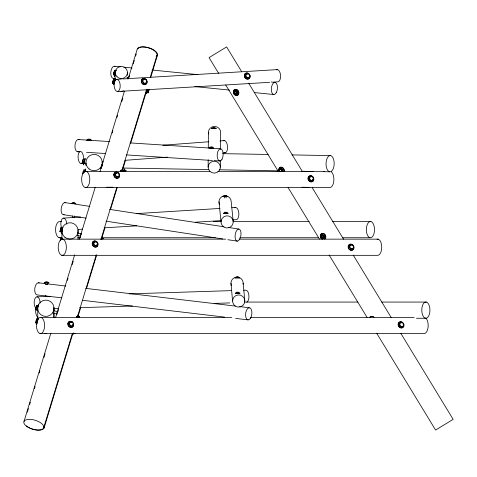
<?xml version="1.0" encoding="UTF-8"?>
<svg xmlns="http://www.w3.org/2000/svg" width="477" height="477" viewBox="0 0 477 477"><rect width="100%" height="100%" fill="white"/><g stroke="black" fill="none" stroke-linecap="round" stroke-linejoin="round"><path stroke-width="0.72" d="M102.185 164.368L101.798 166.849M208.121 167.135L208.187 159.747M208.282 147.924L208.407 132.409M220.35 167.141L220.404 160.487M220.493 149.408L220.636 132.415A6.112 5.962 0.5 0 0 213.726 126.5A6.112 5.962 0.5 0 0 208.616 133.954M114.969 81.066L115.249 72.498M127.264 78.926L127.311 77.495M127.383 75.354L127.472 72.498M74.144 217.411L74.215 215.962M80.559 236.193L81.203 233.986M100.939 239.09L100.909 239.007M121.426 171.613L121.754 170.372L121.11 171.529L121.361 170.593M76.737 317.479L77.077 316.704L76.892 317.521M77.387 316.937L77.149 317.318M77.626 317.42L77.96 316.018L79.444 316.418L79.224 317.61M77.697 317.354L77.596 317.485M77.888 317.217L77.59 317.432M114.784 73.995L114.879 74.12M121.742 170.48L121.713 170.17L121.51 170.492M121.832 171.35L122.023 170.253L121.754 170.778M122.327 170.486L121.987 171.386M122.672 170.724L122.613 171.279M122.983 170.808L122.607 171.553M123.149 170.748L122.923 171.356M123.603 170.975L123.233 171.44M148.15 91.697L148.168 92.001L148.508 90.737M148.896 89.628C146.904 97.099 150.213 84.673 148.335 91.566M38.667 305.125L38.72 304.642L38.554 304.976M101.905 165.382L102.084 165.114L101.404 167.147M121.158 171.529L121.283 170.927M77.739 317.211L77.96 316.018M125.713 171.571L125.94 170.378L124.449 169.979L124.08 170.981L125.57 171.38L125.94 170.378M147.602 89.169L146.791 92.556L148.031 92.884L148.985 89.688M148.031 92.884L148.365 91.19M83.713 162.621L83.797 162.21M83.773 162.639L83.863 161.93M114.802 74.179L114.981 73.178L114.957 73.494M113.902 82.396L113.866 82.7L113.955 82.408M77.656 317.217L77.709 316.901L77.459 317.402M77.852 317.396L77.852 317.056L77.846 317.39M77.906 317.569L78.007 317.098M121.826 170.557L121.772 170.426M122.482 170.522L122.219 171.482M122.756 170.808L122.696 171.076M122.792 170.945L122.804 170.492L122.529 170.981M122.947 170.987L123.108 170.539L122.762 171.595M123.221 170.933L123.078 171.398M123.167 171.35L123.269 170.611L123.06 170.909M123.376 170.969L123.418 170.623L123.251 171.064M123.567 170.814L123.46 171.231M146.493 91.405L146.683 90.874M146.624 91.441L146.755 90.594M148.24 91.155L148.174 91.852L148.842 89.497M148.729 89.771L148.657 89.503M148.311 91.56L148.353 91.673M148.86 89.807L148.872 89.473M62.582 227.928C63.089 224.649 60.329 234.839 61.42 232.263M115.774 71.073C116.823 65.838 112.453 82.235 115.011 74.072M114.891 79.474C115.398 76.195 112.638 86.391 113.729 83.809M73.291 333.029L73.136 334.037L73.458 333.25M73.583 333.107L73.422 334.115L73.744 333.322M101.977 238.417L102.138 237.409L101.625 238.81M102.287 238.5L102.448 237.492L101.935 238.894M84.614 161.023C84.834 159.36 83.511 165.042 84.465 161.608M85.091 171.529L85.174 170.993L85.031 171.38M114.707 80.959L114.802 80.446L114.492 81.352M77.512 317.551L77.524 317.199M77.811 317.259L77.972 317.014M122.434 171.094L122.488 170.378L122.285 170.7M122.851 171.112L122.947 170.647L122.684 171.607M146.272 91.137L146.367 90.493M146.403 91.173L146.683 90.254M146.791 91.274L146.88 90.63M146.922 91.31L147.071 90.976M147.089 90.982L147.047 91.345L147.417 89.998M148.144 91.351L148.401 90.344M148.234 91.286L148.21 91.656L147.011 91.363M148.681 90.01L148.842 89.39M148.806 90.04L148.896 89.503L148.514 90.946M38.1 306.222C39.203 301.041 35.918 312.483 37.093 309.901M36.967 322.661L36.657 324.324L36.985 323.537M84.59 160.183C85.705 154.673 82.092 168.023 83.773 163.253M85.091 170.694L85.401 169.031L84.459 171.941L83.177 171.637L82.795 173.7L83.159 172.471M77.495 316.71L77.805 315.047L77.083 317.169M123.984 170.671L124.294 169.007L123.477 171.434M124.294 170.754L124.604 169.091L123.883 171.213M37.057 309.561L35.614 309.09L36.634 305.286L38.077 305.763L36.634 305.286M36.246 307.355L36.717 305.399M37.993 305.65L36.973 309.454L35.614 309.09M35.614 322.756L36.634 318.952L37.892 319.286L36.956 323.203L35.614 322.756L36.872 323.09M36.246 321.021L36.634 318.952M61.39 231.929L59.941 231.452L60.412 229.497L60.961 227.654L62.409 228.125L60.961 227.654M61.044 227.762L60.024 231.566M62.326 228.018L61.306 231.816L59.941 231.452M60.722 240.032L60.949 238.619L60.394 240.462M82.104 163.051L83.123 159.252L84.483 159.61L83.553 163.522L82.104 163.051L83.463 163.414M82.897 160.666L83.123 159.252M114.957 73.84L114.587 75.074L113.347 74.656L114.367 70.852L115.607 71.27L114.367 70.852M113.985 72.915L114.45 70.96M112.489 83.064L113.705 83.475L112.489 83.064L112.954 81.108L113.508 79.26L114.724 79.677L113.508 79.26M114.587 75.074L115.523 71.162M113.592 79.373L112.572 83.177M113.621 83.368L114.641 79.564M146.206 90.839L146.278 90.523M146.427 90.803L146.63 90.248M146.594 90.94L146.833 90.29M146.85 91.012L147.089 90.362M146.982 91.041L147.22 90.391M147.107 91.077L147.143 90.696M148.108 91.25L148.252 90.666M148.269 91.387L148.305 91.006M148.609 90.284L148.77 89.467M148.741 90.32L148.77 89.938M84.715 161.023C86.868 151.436 81.275 172.549 84.507 161.822M85.192 171.529L85.687 169.108L84.751 172.018M114.814 80.959L114.999 80.202M77.62 317.551L78.115 315.124L77.292 317.551M147.131 90.934L147.578 89.819L147.429 90.123M115.297 73.261L115.142 74.191M114.408 81.662L114.176 82.783L114.48 81.853M146.797 90.66L146.982 89.968M146.928 90.696L146.958 90.326M147.184 90.761L147.387 89.795M147.315 90.254L147.405 89.915M147.315 90.797L147.345 90.427M147.387 90.284L147.536 89.944M147.399 90.767L147.476 90.463M147.5 90.314L147.578 90.01M147.441 90.833L147.608 90.499M147.572 90.326L147.661 89.98M147.572 90.863L147.661 90.523M148.091 91.006L148.269 90.308L148.12 90.636M148.347 91.071L148.466 90.397M148.609 90.6L148.699 90.254M37.778 307.552L37.075 310.771L37.588 309.37M37.158 321.903L37.367 321.104M62.111 229.914L61.408 233.14L62.129 231.011M147.304 91.006L147.596 89.909M120.896 171.464L121.253 170.277M120.961 171.487L121.367 170.152M121.271 171.571L121.367 171.225M121.516 171.625L121.856 170.688M121.581 171.654L121.677 171.309M146.755 90.278L146.85 89.932M147.017 90.35L147.107 89.998M147.143 90.386L147.238 90.034M147.22 90.606L147.369 90.07M147.351 90.636L147.494 90.105M147.482 90.672L147.626 90.141M147.631 90.35L147.387 91M148.436 90.725L148.532 90.38M114.385 82.545L114.605 81.758M147.154 89.33L146.23 93.343L146.743 91.942M147.411 89.402L146.493 93.409L147.005 92.007M102.179 165.286L100.939 168.476L101.607 167.522M120.902 171.1L120.997 170.772M121.134 171.195L121.408 170.319M121.307 170.855L121.158 171.535L121.546 170.605M121.444 171.279L121.713 170.176L121.468 170.349M121.754 171.362L121.772 170.975M121.909 171.404L122.219 170.498M122.064 171.446L122.237 171.1M122.297 171.47L122.643 170.42L122.374 171.523M122.529 171.565L122.547 171.183M122.917 171.637L123.012 171.309M148.323 90.863L148.073 91.495M148.293 91.244L148.383 90.916M148.419 91.274L148.448 90.898M37.999 306.765L38.398 305.429M37.582 320.317L37.981 318.982M115.684 71.532L114.552 76.266L115.064 74.865M128.772 77.018C127.854 79.856 130.382 74.579 129.076 76.147M35.697 309.197L36.061 307.969M82.187 163.164L82.742 161.315M35.697 322.863L36.061 321.635M83.177 171.637L83.725 169.788L84.989 170.122L84.435 171.97M113.431 74.764L113.8 73.536M84.167 161.047L84.31 160.594M114.891 73.911L114.736 74.269M76.517 317.348L76.678 316.835M76.672 317.39L76.892 316.728M120.908 170.826L121.08 170.486M121.373 170.945L121.522 170.194M121.838 171.07L121.927 170.462M122.148 171.154L122.321 170.814M123.388 171.482L123.477 170.879M123.561 171.535L123.632 170.921M123.632 171.476L123.787 170.957M23.999 421.471L50.854 333.167M55.618 317.503L74.674 254.831M79.438 239.168L95.251 187.181M100.015 171.511L124.485 91.041M128.17 78.938L137.263 49.024A10.351 4.657 16.9 0 1 150.219 48.427A10.351 4.657 16.9 0 1 156.086 56.507M27.308 412.17L28.393 408.604M29.693 404.335L30.343 402.2M34.457 388.666L35.107 386.531M39.221 373.002L39.871 370.862M43.985 357.333L45.071 353.773M57.848 311.755L58.498 309.621M67.376 280.422L68.026 278.288M72.14 264.753L73.219 261.193M112.202 133.011L112.852 130.877M116.966 117.342L117.616 115.207M121.73 101.679L122.816 98.119M133.208 63.936L134.293 60.37M135.593 56.101L136.243 53.961M43.64 427.952A10.351 4.657 16.9 0 0 30.528 419.372A10.351 4.657 16.9 0 0 27.29 426.814A10.351 4.657 16.9 0 0 43.64 427.952L72.444 333.238M77.644 316.144L96.265 254.903M101.029 239.233L116.841 187.246M121.82 170.867L146.511 89.688M150.189 77.578L156.903 55.505M44.069 428.048L72.874 333.334M78.073 316.239L80.673 307.695M86.516 288.466L96.694 254.998M101.458 239.329L104.928 227.934M110.557 209.421L117.27 187.348M122.249 170.969L125.499 160.284M130.698 143.195L146.94 89.783M150.619 77.673L157.332 55.6M62.541 228.405L62.725 227.791M62.105 239.257L62.296 238.649M120.925 170.444L121.057 170.068M120.979 170.569L121.158 170.259M121.444 170.694L121.623 170.384M122.219 170.897L122.392 170.587M122.374 170.939L122.529 170.581M148.419 91.477L148.305 91.805M122.994 171.106L123.167 170.796M76.97 317.271L77.232 316.746L76.672 317.467M77.28 317.348L77.423 316.966M77.381 317.265L77.512 316.889M115.869 70.924L116.138 70.197M113.985 83.88L113.663 84.667L115.249 78.604M142.265 81.633L142.951 79.677L145.479 79.26L146.803 81.108L146.117 83.064L143.589 83.475L142.265 81.633L142.784 81.328L143.47 79.373M114.796 175.256L115.482 173.3L118.069 172.853L119.387 174.701L118.701 176.657L116.12 177.098L114.796 175.256L115.374 174.916L116.06 172.96M93.188 244.081L93.874 242.125L96.455 241.684L97.779 243.526L97.093 245.482L94.506 245.929L93.188 244.081L93.76 243.747L94.446 241.791M68.849 324.42L69.535 322.464L72.122 322.017L73.446 323.865L72.76 325.821L70.173 326.262L68.849 324.42L69.427 324.08L70.113 322.124M96.515 245.822L97.201 243.866M72.182 326.155L72.868 324.199M245.291 76.105L245.977 74.15L248.517 73.732L249.835 75.575L249.149 77.53L246.615 77.948L245.291 76.105L245.822 75.795L246.508 73.84M309.007 178.857L309.692 176.901L312.256 176.466L313.58 178.315L312.894 180.27L310.33 180.7L309.007 178.857L309.561 178.535L310.247 176.579M312.34 180.592L312.793 179.286M349.14 247.277L349.826 245.321L352.42 244.868L353.737 246.716L353.052 248.672L350.458 249.125L349.14 247.277L349.724 246.937L350.41 244.981M399.124 324.915L399.809 322.959L402.403 322.506L403.721 324.354L403.035 326.31L400.441 326.757L399.124 324.915L399.708 324.569L400.394 322.613M56.888 313.598L56.727 313.979L57.478 311.678M101.923 239.388L102.287 238.381L103.777 238.78M79.444 316.418L79.081 317.42L77.59 317.02M76.773 316.853L76.582 317.438L77.083 316.74M62.881 227.338L63.053 227.147M320.86 234.451L321.659 233.635M279.611 167.826L280.5 167.266L282.301 167.445M233.563 91.614L235.793 90.284L237.57 91.477L237.79 93.671L236.234 94.673L235.56 95.006L233.784 93.814L233.563 91.614L235.793 90.284M235.56 95.006L237.79 93.671M279.105 171.684L278.884 169.484L281.186 168.119L282.962 169.311L283.183 171.505M281.186 168.119L278.884 169.484M324.742 237.701L322.422 239.078L320.645 237.886L320.425 235.692L322.744 234.314L324.521 235.507L324.742 237.701L323.185 238.703M322.744 234.314L320.425 235.692M144.96 79.564L145.479 79.26M146.284 81.412L146.803 81.108M143.589 83.475L146.117 83.064M248.517 73.732L245.977 74.15M249.31 75.885L249.835 75.575M246.615 77.948L249.149 77.53M118.815 175.035L119.387 174.701M116.12 177.098L118.701 176.657M96.455 241.684L93.874 242.125M94.506 245.929L97.093 245.482M311.702 176.788L312.256 176.466M313.025 178.636L313.58 178.315M310.33 180.7L312.894 180.27M71.544 322.351L72.122 322.017M70.173 326.262L72.76 325.821M353.153 247.056L353.737 246.716M350.458 249.125L353.052 248.672M401.819 322.846L402.403 322.506M403.137 324.694L403.721 324.354M400.441 326.757L403.035 326.31M235.119 90.612L236.896 91.805L237.57 91.477M280.434 168.482L282.211 169.675L282.962 169.311M321.981 234.69L323.758 235.882L324.521 235.507M113.007 187.211L106.604 187.228M162.83 145.223L208.843 141.758M219.975 140.924L224.423 140.59M81.173 163.623L86.367 163.235M101.953 162.061L103.437 161.947M124.956 160.332L167.26 157.142M222.92 152.956L225.144 152.789M309.567 187.372L302.03 187.24M63.542 218.096L80.595 217.047M136.213 213.613L220.01 208.443M231.876 207.71L235.584 207.483M78.198 229.437L82.646 229.163M104.153 227.839L136.78 225.824M195.367 222.21L221.322 220.607M233.187 219.873L236.151 219.688A6.112 2.999 86.5 0 0 238.81 212.796A6.112 2.999 86.5 0 0 234.815 207.686M116.865 79.319L121.325 79.051M122.81 78.961L277.244 69.612M117.42 91.53A6.112 3.053 86.5 0 0 119.655 82.372A6.112 3.053 86.5 0 0 114.361 82.372A6.112 3.053 86.5 0 0 117.42 91.53L269.63 82.318M274.084 82.05L277.799 81.823A6.112 3.053 86.5 0 0 280.512 74.925A6.112 3.053 86.5 0 0 276.463 69.821M115.482 173.3L116.823 173.223M349.826 245.321L351.161 245.25M36.997 296.813L50.371 296.384M129.148 293.88L231.703 290.618M243.592 290.237L245.822 290.171A6.112 2.981 88.2 0 1 248.905 295.49A6.112 2.981 88.2 0 1 246.883 302.185M53.633 308.512L58.093 308.369M79.647 307.683L132.409 306.007M214.155 303.408L229.765 302.913M211.567 128.432L216.236 128.432M211.567 128.677L216.236 128.677M86.784 139.999L91.453 139.999M86.784 140.244L91.453 140.244M209.009 147.852L213.678 147.852M209.009 148.097L213.678 148.097M86.206 171.35L209.755 171.35M217.941 171.35L324.372 171.35M85.21 187.533A8.151 4.078 90 0 0 89.461 176.257A8.151 4.078 90 0 0 82.455 174.534A8.151 4.078 90 0 0 85.21 187.533L329.327 187.533A8.151 4.078 -90 0 0 333.769 181.481A8.151 4.078 -90 0 0 331.354 171.881M222.908 196.441L227.577 196.441M222.908 196.685L227.577 196.685M71.18 203.423L75.849 203.423M71.18 203.667L75.849 203.667M223.469 213.106L228.137 213.106M223.469 213.35L228.137 213.35M61.616 221.549L60.132 221.549A8.151 4.078 -90 0 0 55.559 229.705A8.151 4.078 -90 0 0 60.197 237.713M213.302 221.549L220.738 221.549M233.378 221.549L309.215 221.549M332.266 221.549L370.933 221.549A8.151 4.078 -90 0 1 373.688 234.547A8.151 4.078 -90 0 1 366.682 232.824A8.151 4.078 -90 0 1 370.933 221.549M59.136 237.731L62.111 237.731M77.727 237.731L80.696 237.731M101.518 237.731L215.282 237.731M239.818 237.731L318.63 237.731M342.426 237.731L369.937 237.731M62.779 239.156A8.151 4.078 -90 0 1 65.534 252.154A8.151 4.078 -90 0 1 58.528 250.425A8.151 4.078 -90 0 1 62.779 239.156L225.681 239.156M239.066 239.156L378.166 239.156M61.783 255.332L377.17 255.332A8.151 4.078 -90 0 0 381.743 247.175A8.151 4.078 -90 0 0 377.104 239.174M235.072 277.733L239.74 277.733M235.072 277.978L239.74 277.978M44.206 282.76L48.875 282.76M44.206 283.004L48.875 283.004M45.625 284.435L47.432 284.435M45.78 284.513L47.289 284.513M235.28 293.051L239.949 293.051M235.28 293.295L239.949 293.295M244.767 302.066L357.893 302.066M381.707 302.066L426.36 302.066A8.151 4.078 -90 0 1 429.115 315.064A8.151 4.078 -90 0 1 422.109 313.341A8.151 4.078 -90 0 1 426.36 302.066M41.016 317.396A8.151 4.078 -90 0 1 43.771 330.394A8.151 4.078 -90 0 1 36.765 328.665A8.151 4.078 -90 0 1 41.016 317.396L231.691 317.396M250.312 317.396L414.173 317.396M416.433 318.248L425.365 318.248M40.02 333.572L423.6 333.572A8.151 4.078 -90 0 0 428.048 327.526A8.151 4.078 -90 0 0 425.627 317.926M222.759 153.648L268.175 154.47M292.002 154.906L330.722 155.609A8.151 4.072 -89 0 1 333.298 168.602A8.151 4.072 -89 0 1 326.316 166.878A8.151 4.072 -89 0 1 330.722 155.609M122.517 168.029L208.89 169.597M219.313 169.788L278.133 170.855M301.959 171.285L313.127 171.487M323.549 171.678L329.506 171.786M78.24 139.522L109.352 141.55M130.096 142.897L220.463 148.782M77.644 151.728L79.868 151.877M86.534 152.306L105.793 153.564M126.536 154.912L212.462 160.505M213.94 160.606L219.867 160.987M281.603 169.019L281.931 169.049M235.131 91.62L235.674 91.751M114.301 66.231L120.222 66.828M123.919 67.197L132.057 68.014M152.032 70.024L197.907 74.627M271.151 81.984L274.847 82.354M113.383 78.413L114.862 78.562M194.765 86.587L229.538 90.075M254.694 92.604L273.929 94.535M38.416 282.795L45.816 283.672M47.301 283.845L65.796 286.033M85.771 288.394L235.221 306.067M239.663 306.598L249.28 307.731M61.76 297.851L37.343 294.959A6.112 3.112 -83.3 0 1 34.851 288.072A6.112 3.112 -83.3 0 1 39.209 283.004M82.473 300.295L224.53 317.098M235.626 318.409L248.201 319.894M64.812 202.576L72.886 203.804M74.358 204.025L89.765 206.374M109.585 209.385L224.077 226.802M228.477 227.469L238.75 229.038M63.411 214.698L72.951 216.147M74.418 216.367L86.158 218.156M105.977 221.173L222.67 238.923M227.803 239.704L237.349 241.153M113.812 72.701L114.975 73.005M126.924 77.536L128.355 77.918M113.347 74.656L114.504 74.961M112.954 81.108L114.092 81.412M82.569 161.095L83.934 161.459M77.829 232.961L81.388 233.909M60.412 229.497L61.771 229.86M77.208 235.322L80.058 236.079M60.949 238.619L62.207 238.953M61.032 238.727L62.29 239.066M53.502 310.599L57.771 311.731M36.079 307.134L37.444 307.498M52.881 312.96L57.151 314.093M36.717 319.065L37.975 319.399M36.079 320.8L37.343 321.134M73.726 333.262L75.104 333.626M245.822 75.795L247.146 77.644M309.561 178.535L310.885 180.378M349.724 246.937L351.042 248.779M399.708 324.569L401.032 326.417M142.784 81.328L144.108 83.177M115.374 174.916L116.692 176.764M93.76 243.747L95.084 245.595M69.427 324.08L70.751 325.928M241.72 71.753L226.623 46.925L209.063 57.604L218.746 73.518M248.69 83.213L302.519 171.708M312.196 187.628L343.565 239.198M353.242 255.112L391.194 317.503M400.877 333.423L453.15 419.372L435.59 430.051L376.735 333.28M225.716 84.978L278.377 171.565M288.06 187.485L319.423 239.055M329.106 254.968L367.051 317.36M323.758 235.882L323.978 238.077M282.211 169.675L282.36 171.142M236.896 91.805L237.117 94.005M233.247 221.894A6.112 6.082 -5.8 0 0 224.071 216.641A6.112 6.082 -5.8 0 0 224.077 227.177A6.112 6.082 -5.8 0 0 233.247 221.894L231.208 201.819A6.112 6.082 -5.8 0 0 223.767 195.892A6.112 6.082 -5.8 0 0 219.557 204.412M218.979 201.837L221.018 221.912M243.181 283.195L244.802 300.987A6.112 6.094 -5.2 0 1 235.638 306.282A6.112 6.094 -5.2 0 1 235.626 295.722A6.112 6.094 -5.2 0 1 244.802 300.987M230.957 283.213L232.579 301.005M72.808 215.962L72.88 217.411M45.834 295.299L45.905 296.748M238.929 293.051L238.929 292.222L236.306 292.222L236.306 293.051M238.721 277.733L238.721 276.904L236.091 276.904L236.091 277.733M237.618 292.222L237.618 293.051M237.409 276.904L237.409 277.733M227.118 213.106L227.118 212.277L224.488 212.277L224.488 213.106M226.557 196.441L226.557 195.612L223.928 195.612L223.928 196.441M226.05 196.441L226.05 197.925M225.806 212.277L225.806 213.106M225.239 195.612L225.239 196.441M224.428 196.441L224.428 197.925M215.21 128.432L215.21 127.603L212.587 127.603L212.587 128.432M213.899 127.603L213.899 128.432M212.653 147.852L212.653 147.023L210.029 147.023L210.029 147.852M211.341 147.023L211.341 147.852M90.433 139.999L90.433 139.165L87.804 139.165L87.804 139.999M89.121 139.165L89.121 139.999M78.061 229.908L78.043 234.201M78.043 235.644L78.061 239.287M74.829 203.423L74.829 202.594L72.2 202.594L72.2 203.423M73.512 202.594L73.512 203.423M61.897 229.771L61.897 239.15M53.931 307.271L53.931 310.956M53.931 313.168L53.931 317.593M53.913 309.394A8.151 8.145 0 0 1 40.819 314.683A8.151 8.145 0 0 1 42.781 300.713A8.151 8.145 0 0 1 53.913 309.394L53.913 317.509M47.855 282.76L47.855 281.931L45.226 281.931L45.226 282.76M46.537 281.931L46.537 282.76M37.766 307.134L37.766 308.607M37.749 309.263L37.766 320.407M86.069 165.376A8.151 4.072 -89 0 1 85.228 163.14M38.071 317.718A8.151 4.078 90 0 1 35.823 307.105M46.835 333.31A8.151 8.145 0 0 1 44.707 333.292M44.26 426.837A10.351 4.657 16.9 0 1 30.379 428.251M29.789 427.976A10.351 4.657 16.9 0 1 26.432 425.854M142.063 46.949A10.351 4.657 16.9 0 1 154.202 50.27A10.351 4.657 16.9 0 1 156.474 56.584M137.758 48.976A10.351 4.657 16.9 0 1 141.359 47.026M231.047 284.274A6.112 6.094 -5.2 0 1 237.063 277.107A6.112 6.094 -5.2 0 1 243.091 284.256M231.53 285.789A6.112 6.094 -5.2 0 1 231.166 284.793M35.775 308.214A6.112 2.981 88.2 0 1 35.525 297.624A6.112 2.981 88.2 0 1 40.122 302.925M64.186 214.483A6.112 2.886 -81.4 0 1 61.199 208.658A6.112 2.886 -81.4 0 1 65.546 202.779M61.903 228.519A6.112 2.999 86.5 0 1 62.415 218.561A6.112 2.999 86.5 0 1 66.828 224.208M123.525 90.874A6.112 6.1 1.9 0 1 120.937 91.447M114.182 78.204A6.112 3.023 -84.3 0 1 110.807 72.325A6.112 3.023 -84.3 0 1 115.07 66.44M78.425 151.519A6.112 2.975 -86.3 0 1 74.961 145.634A6.112 2.975 -86.3 0 1 79.003 139.725M223.731 140.793A6.112 2.725 85.7 0 1 227.517 146.707A6.112 2.725 85.7 0 1 224.423 152.574M82.491 162.818A6.112 2.725 85.7 0 1 78.264 159.085A6.112 2.725 85.7 0 1 80.452 151.43A6.112 2.725 85.7 0 1 83.547 159.121M313.55 180.234A3.178 2.731 59.8 0 1 308.691 180.503A3.178 2.731 59.8 0 1 310.348 175.769M311.093 175.834A3.178 2.731 59.8 0 1 313.037 177.17M313.669 178.678A3.178 2.731 59.8 0 1 313.705 179.477M403.655 326.298A3.178 2.731 59.8 0 1 399.78 327.496A3.178 2.731 59.8 0 1 398.492 323.042A3.178 2.731 59.8 0 1 402.594 322.619M403.143 323.227A3.178 2.731 59.8 0 1 403.816 325.541M353.791 247.104A3.178 2.731 59.8 0 1 350.267 250.103A3.178 2.731 59.8 0 1 348.788 245.011A3.178 2.731 59.8 0 1 353.564 246.317M249.328 74.412A3.178 2.731 59.8 0 1 247.909 79.122A3.178 2.731 59.8 0 1 244.343 75.175A3.178 2.731 59.8 0 1 248.779 73.804M323.466 236.371A1.383 1.127 63.9 0 1 323.573 236.711M323.132 237.94A1.383 1.127 63.9 0 1 321.182 236.878A1.383 1.127 63.9 0 1 322.696 235.626M322.977 235.823A1.383 1.127 63.9 0 1 323.215 236.091M323.388 236.407A1.383 1.127 63.9 0 1 323.328 237.719M324.104 236.055A1.383 1.127 63.9 0 1 324.205 236.401M321.48 238.47A3.178 2.582 63.9 0 1 320.991 237.814M320.645 237.057A3.178 2.582 63.9 0 1 323.561 233.492A3.178 2.582 63.9 0 1 325.284 238.691M321.927 239.072A3.178 2.582 63.9 0 1 320.747 234.404A3.178 2.582 63.9 0 1 324.867 234.636A3.178 2.582 63.9 0 1 324.616 239.221M236.026 91.793A1.383 1.127 63.9 0 0 234.213 92.496A1.383 1.127 63.9 0 0 235.924 94.058A1.383 1.127 63.9 0 0 236.026 91.793A1.222 0.99 63.9 0 1 236.419 92.371M236.419 93.82A1.383 1.127 63.9 0 0 236.67 93.671A1.383 1.127 63.9 0 1 236.348 93.85M236.169 91.721A1.383 1.127 63.9 0 1 236.401 91.989M236.532 93.736A1.383 1.127 63.9 0 1 236.276 93.886M236.216 91.095A1.383 1.127 63.9 0 1 236.801 91.411M237.313 92.341A1.383 1.127 63.9 0 1 237.284 93.015M233.509 91.453A3.178 2.582 63.9 0 1 237.474 89.968A3.178 2.582 63.9 0 1 237.981 94.995A3.178 2.582 63.9 0 1 233.67 93.039M280.112 171.547A1.222 0.99 63.9 0 1 279.82 169.848A1.222 0.99 63.9 0 1 281.299 169.848A1.222 0.99 63.9 0 1 281.49 171.547M279.838 171.374A1.383 1.127 63.9 0 1 279.85 169.591A1.383 1.127 63.9 0 1 281.436 169.74A1.222 0.99 63.9 0 1 281.603 169.955M281.436 169.74A1.383 1.127 63.9 0 1 281.704 171.553M281.508 169.585A1.383 1.127 63.9 0 1 281.746 169.848M282.02 170.51A1.383 1.127 63.9 0 1 282.05 170.855M280.154 171.601A1.383 1.127 63.9 0 1 281.156 169.424M281.43 169.621A1.383 1.127 63.9 0 1 281.668 169.89M281.943 170.545A1.383 1.127 63.9 0 1 281.782 171.511M281.549 168.959A1.383 1.127 63.9 0 1 281.853 169.079M282.646 170.206A1.383 1.127 63.9 0 1 282.617 170.879M279.087 170.861A3.178 2.582 63.9 0 1 278.914 170.062M278.926 169.275A3.178 2.582 63.9 0 1 279.117 168.554M279.48 167.94A3.178 2.582 63.9 0 1 282.676 167.636A3.178 2.582 63.9 0 1 284.28 171.16M278.932 170.939A3.178 2.582 63.9 0 1 281.138 167.224A3.178 2.582 63.9 0 1 284.119 171.237M369.741 317.652A3.178 2.582 63.9 0 1 373.908 317.259M369.586 317.73A3.178 2.582 63.9 0 1 373.753 317.336M146.713 80.661A3.178 2.731 59.8 0 1 144.155 84.65A3.178 2.731 59.8 0 1 141.544 79.969A3.178 2.731 59.8 0 1 146.308 79.939M73.279 323.46A3.178 2.731 59.8 0 1 70.721 327.449A3.178 2.731 59.8 0 1 68.11 322.768A3.178 2.731 59.8 0 1 72.874 322.732M119.333 176.639A3.178 2.731 59.8 0 1 115.929 178.082A3.178 2.731 59.8 0 1 113.836 174.332A3.178 2.731 59.8 0 1 116.877 172.233M117.604 172.501A3.178 2.731 59.8 0 1 119.226 174.296M96.658 241.791A3.178 2.731 59.8 0 1 96.688 246.782A3.178 2.731 59.8 0 1 92.288 244.486A3.178 2.731 59.8 0 1 95.269 241.064M64.955 237.325A8.151 8.145 0 0 0 78.043 232.037A8.151 8.145 0 0 0 66.917 223.355A8.151 8.145 0 0 0 64.955 237.325M89.086 168.965A8.151 8.145 0 0 0 102.179 163.683A8.151 8.145 0 0 0 91.047 155.001A8.151 8.145 0 0 0 89.086 168.965M250.574 318.123A6.112 3.112 -83.3 0 0 250.067 307.945A6.112 3.112 -83.3 0 0 245.583 315.375A6.112 3.112 -83.3 0 0 250.574 318.123M239.609 239.365A6.112 2.886 -81.4 0 0 239.484 229.234A6.112 2.886 -81.4 0 0 235.054 236.681A6.112 2.886 -81.4 0 0 239.609 239.365M117.038 76.809A6.112 6.1 1.9 0 0 127.264 74.078A6.112 6.1 1.9 0 0 119.781 66.607A6.112 6.1 1.9 0 0 117.038 76.809M276.207 92.747A6.112 3.023 -84.3 0 0 275.617 82.563A6.112 3.023 -84.3 0 0 271.341 90.022A6.112 3.023 -84.3 0 0 276.207 92.747M222.061 159.193A6.112 2.975 -86.3 0 0 221.227 148.985A6.112 2.975 -86.3 0 0 217.214 156.474A6.112 2.975 -86.3 0 0 222.061 159.193M209.916 171.35A6.112 5.962 0.5 0 0 220.141 168.679A6.112 5.962 0.5 0 0 212.653 161.375A6.112 5.962 0.5 0 0 209.916 171.35M308.148 178.112A3.178 2.731 59.8 0 0 312.214 181.683A3.178 2.731 59.8 0 0 312.614 176.484A3.178 2.731 59.8 0 0 308.148 178.112M398.259 324.175A3.178 2.731 59.8 0 0 402.326 327.741A3.178 2.731 59.8 0 0 402.725 322.541A3.178 2.731 59.8 0 0 398.259 324.175M348.276 246.537A3.178 2.731 59.8 0 0 352.342 250.103A3.178 2.731 59.8 0 0 352.741 244.904A3.178 2.731 59.8 0 0 348.276 246.537M244.433 75.36A3.178 2.731 59.8 0 0 248.499 78.932A3.178 2.731 59.8 0 0 248.899 73.732A3.178 2.731 59.8 0 0 244.433 75.36M321.182 236.628A1.222 0.996 63.9 0 0 322.696 237.999A1.222 0.996 63.9 0 0 322.786 236.002A1.222 0.996 63.9 0 0 321.182 236.628M321.081 236.568A1.383 1.127 63.9 0 0 322.798 238.13A1.383 1.127 63.9 0 0 322.899 235.865A1.383 1.127 63.9 0 0 321.081 236.568M321.259 236.586A1.222 0.99 63.9 0 0 322.774 237.963A1.222 0.99 63.9 0 0 322.863 235.96A1.222 0.99 63.9 0 0 321.259 236.586M234.308 92.449A1.222 0.99 63.9 0 0 235.721 93.963A1.222 0.99 63.9 0 0 235.984 92.019A1.222 0.99 63.9 0 0 234.308 92.449M234.314 92.55A1.222 0.99 63.9 0 0 235.835 93.927A1.222 0.99 63.9 0 0 235.918 91.924A1.222 0.99 63.9 0 0 234.314 92.55M233.372 91.518A3.178 2.582 63.9 0 0 237.039 95.466A3.178 2.582 63.9 0 0 237.731 90.403A3.178 2.582 63.9 0 0 233.372 91.518M141.407 80.887A3.178 2.731 59.8 0 0 145.473 84.459A3.178 2.731 59.8 0 0 145.873 79.26A3.178 2.731 59.8 0 0 141.407 80.887M67.99 323.68A3.178 2.731 59.8 0 0 72.057 327.246A3.178 2.731 59.8 0 0 72.456 322.047A3.178 2.731 59.8 0 0 67.99 323.68M113.937 174.516A3.178 2.731 59.8 0 0 117.998 178.082A3.178 2.731 59.8 0 0 118.397 172.883A3.178 2.731 59.8 0 0 113.937 174.516M92.323 243.342A3.178 2.731 59.8 0 0 96.39 246.913A3.178 2.731 59.8 0 0 96.789 241.714A3.178 2.731 59.8 0 0 92.323 243.342"/></g></svg>
